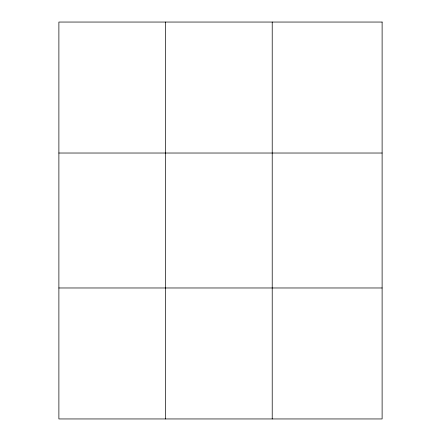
<?xml version="1.0" encoding="UTF-8"?>
<svg xmlns="http://www.w3.org/2000/svg" width="441" height="441" viewBox="0 0 441 441"><rect width="100%" height="100%" fill="white"/><g stroke="black" fill="none" stroke-linecap="round" stroke-linejoin="round"><path stroke-width="0.66" d="M165.551 418.95L165.551 22.05M272.218 418.95L272.218 22.05M58.885 153.027L382.115 153.027M58.885 287.973L382.115 287.973M382.115 22.05L382.115 418.95L58.885 418.95L58.885 22.05L382.115 22.05"/></g></svg>
